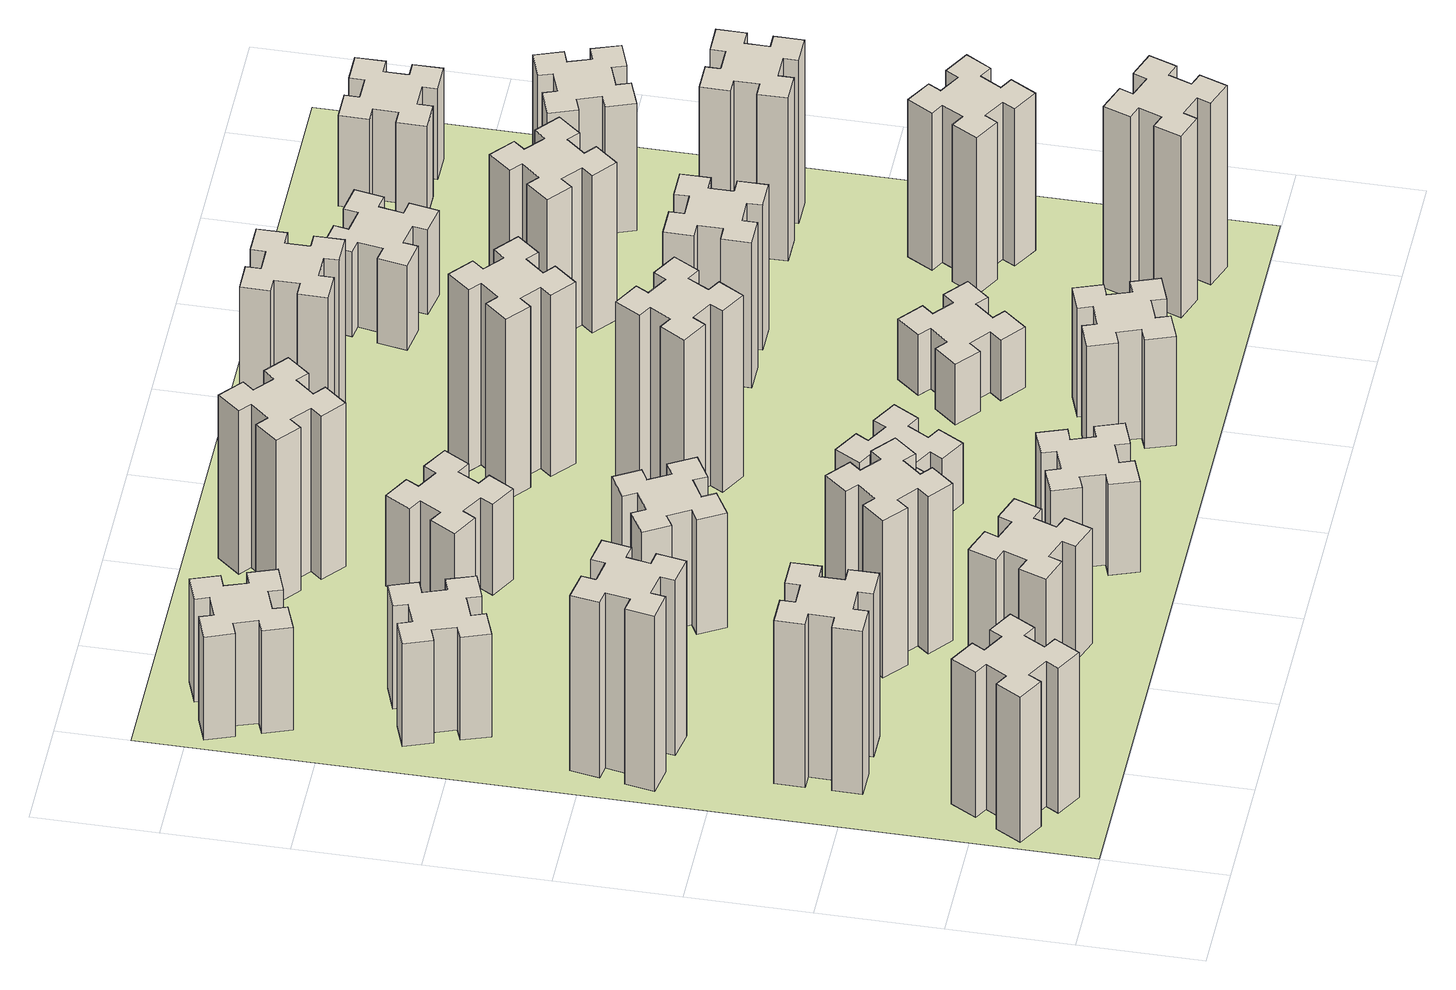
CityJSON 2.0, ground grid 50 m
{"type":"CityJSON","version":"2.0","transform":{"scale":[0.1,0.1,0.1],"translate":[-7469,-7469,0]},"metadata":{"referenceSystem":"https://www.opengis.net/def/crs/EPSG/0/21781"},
"CityObjects":{
"building1":{"type":"Building","attributes":{"class":"1000","function":"1000","usage":"1000","yearOfConstruction":2016,"roofType":"1000","measuredHeight":72,"storeysAboveGround":30,"storeysBelowGround":0},"geometry":[{"type":"Solid","lod":"1","boundaries":[[[[0,1,2,3,4,5,6,7,8,9,10,11,12,13,14,15,16,17,18,19]],[[17,16,20,21]],[[16,15,22,20]],[[15,14,23,22]],[[14,13,24,23]],[[13,12,25,24]],[[12,11,26,25]],[[11,10,27,26]],[[10,9,28,27]],[[9,8,29,28]],[[8,7,30,29]],[[7,6,31,30]],[[6,5,32,31]],[[5,4,33,32]],[[4,3,34,33]],[[3,2,35,34]],[[2,1,36,35]],[[1,0,37,36]],[[0,19,38,37]],[[19,18,39,38]],[[18,17,21,39]],[[24,25,26,27,28,29,30,31,32,33,34,35,36,37,38,39,21,20,22,23]]]]}]},
"building2":{"type":"Building","attributes":{"class":"1000","function":"1000","usage":"1000","yearOfConstruction":2016,"roofType":"1000","measuredHeight":81,"storeysAboveGround":30,"storeysBelowGround":0},"geometry":[{"type":"Solid","lod":"1","boundaries":[[[[40,41,42,43,44,45,46,47,48,49,50,51,52,53,54,55,56,57,58,59]],[[57,56,60,61]],[[56,55,62,60]],[[55,54,63,62]],[[54,53,64,63]],[[53,52,65,64]],[[52,51,66,65]],[[51,50,67,66]],[[50,49,68,67]],[[49,48,69,68]],[[48,47,70,69]],[[47,46,71,70]],[[46,45,72,71]],[[45,44,73,72]],[[44,43,74,73]],[[43,42,75,74]],[[42,41,76,75]],[[41,40,77,76]],[[40,59,78,77]],[[59,58,79,78]],[[58,57,61,79]],[[64,65,66,67,68,69,70,71,72,73,74,75,76,77,78,79,61,60,62,63]]]]}]},
"building3":{"type":"Building","attributes":{"class":"1000","function":"1000","usage":"1000","yearOfConstruction":2016,"roofType":"1000","measuredHeight":87,"storeysAboveGround":30,"storeysBelowGround":0},"geometry":[{"type":"Solid","lod":"1","boundaries":[[[[80,81,82,83,84,85,86,87,88,89,90,91,92,93,94,95,96,97,98,99]],[[97,96,100,101]],[[96,95,102,100]],[[95,94,103,102]],[[94,93,104,103]],[[93,92,105,104]],[[92,91,106,105]],[[91,90,107,106]],[[90,89,108,107]],[[89,88,109,108]],[[88,87,110,109]],[[87,86,111,110]],[[86,85,112,111]],[[85,84,113,112]],[[84,83,114,113]],[[83,82,115,114]],[[82,81,116,115]],[[81,80,117,116]],[[80,99,118,117]],[[99,98,119,118]],[[98,97,101,119]],[[104,105,106,107,108,109,110,111,112,113,114,115,116,117,118,119,101,100,102,103]]]]}]},
"building4":{"type":"Building","attributes":{"class":"1000","function":"1000","usage":"1000","yearOfConstruction":2016,"roofType":"1000","measuredHeight":51,"storeysAboveGround":30,"storeysBelowGround":0},"geometry":[{"type":"Solid","lod":"1","boundaries":[[[[120,121,122,123,124,125,126,127,128,129,130,131,132,133,134,135,136,137,138,139]],[[137,136,140,141]],[[136,135,142,140]],[[135,134,143,142]],[[134,133,144,143]],[[133,132,145,144]],[[132,131,146,145]],[[131,130,147,146]],[[130,129,148,147]],[[129,128,149,148]],[[128,127,150,149]],[[127,126,151,150]],[[126,125,152,151]],[[125,124,153,152]],[[124,123,154,153]],[[123,122,155,154]],[[122,121,156,155]],[[121,120,157,156]],[[120,139,158,157]],[[139,138,159,158]],[[138,137,141,159]],[[144,145,146,147,148,149,150,151,152,153,154,155,156,157,158,159,141,140,142,143]]]]}]},
"building5":{"type":"Building","attributes":{"class":"1000","function":"1000","usage":"1000","yearOfConstruction":2016,"roofType":"1000","measuredHeight":57,"storeysAboveGround":30,"storeysBelowGround":0},"geometry":[{"type":"Solid","lod":"1","boundaries":[[[[160,161,162,163,164,165,166,167,168,169,170,171,172,173,174,175,176,177,178,179]],[[177,176,180,181]],[[176,175,182,180]],[[175,174,183,182]],[[174,173,184,183]],[[173,172,185,184]],[[172,171,186,185]],[[171,170,187,186]],[[170,169,188,187]],[[169,168,189,188]],[[168,167,190,189]],[[167,166,191,190]],[[166,165,192,191]],[[165,164,193,192]],[[164,163,194,193]],[[163,162,195,194]],[[162,161,196,195]],[[161,160,197,196]],[[160,179,198,197]],[[179,178,199,198]],[[178,177,181,199]],[[184,185,186,187,188,189,190,191,192,193,194,195,196,197,198,199,181,180,182,183]]]]}]},
"building6":{"type":"Building","attributes":{"class":"1000","function":"1000","usage":"1000","yearOfConstruction":2016,"roofType":"1000","measuredHeight":51,"storeysAboveGround":30,"storeysBelowGround":0},"geometry":[{"type":"Solid","lod":"1","boundaries":[[[[200,201,202,203,204,205,206,207,208,209,210,211,212,213,214,215,216,217,218,219]],[[217,216,220,221]],[[216,215,222,220]],[[215,214,223,222]],[[214,213,224,223]],[[213,212,225,224]],[[212,211,226,225]],[[211,210,227,226]],[[210,209,228,227]],[[209,208,229,228]],[[208,207,230,229]],[[207,206,231,230]],[[206,205,232,231]],[[205,204,233,232]],[[204,203,234,233]],[[203,202,235,234]],[[202,201,236,235]],[[201,200,237,236]],[[200,219,238,237]],[[219,218,239,238]],[[218,217,221,239]],[[224,225,226,227,228,229,230,231,232,233,234,235,236,237,238,239,221,220,222,223]]]]}]},
"building7":{"type":"Building","attributes":{"class":"1000","function":"1000","usage":"1000","yearOfConstruction":2016,"roofType":"1000","measuredHeight":78,"storeysAboveGround":30,"storeysBelowGround":0},"geometry":[{"type":"Solid","lod":"1","boundaries":[[[[240,241,242,243,244,245,246,247,248,249,250,251,252,253,254,255,256,257,258,259]],[[257,256,260,261]],[[256,255,262,260]],[[255,254,263,262]],[[254,253,264,263]],[[253,252,265,264]],[[252,251,266,265]],[[251,250,267,266]],[[250,249,268,267]],[[249,248,269,268]],[[248,247,270,269]],[[247,246,271,270]],[[246,245,272,271]],[[245,244,273,272]],[[244,243,274,273]],[[243,242,275,274]],[[242,241,276,275]],[[241,240,277,276]],[[240,259,278,277]],[[259,258,279,278]],[[258,257,261,279]],[[264,265,266,267,268,269,270,271,272,273,274,275,276,277,278,279,261,260,262,263]]]]}]},
"building8":{"type":"Building","attributes":{"class":"1000","function":"1000","usage":"1000","yearOfConstruction":2016,"roofType":"1000","measuredHeight":57,"storeysAboveGround":30,"storeysBelowGround":0},"geometry":[{"type":"Solid","lod":"1","boundaries":[[[[280,281,282,283,284,285,286,287,288,289,290,291,292,293,294,295,296,297,298,299]],[[297,296,300,301]],[[296,295,302,300]],[[295,294,303,302]],[[294,293,304,303]],[[293,292,305,304]],[[292,291,306,305]],[[291,290,307,306]],[[290,289,308,307]],[[289,288,309,308]],[[288,287,310,309]],[[287,286,311,310]],[[286,285,312,311]],[[285,284,313,312]],[[284,283,314,313]],[[283,282,315,314]],[[282,281,316,315]],[[281,280,317,316]],[[280,299,318,317]],[[299,298,319,318]],[[298,297,301,319]],[[304,305,306,307,308,309,310,311,312,313,314,315,316,317,318,319,301,300,302,303]]]]}]},
"building9":{"type":"Building","attributes":{"class":"1000","function":"1000","usage":"1000","yearOfConstruction":2016,"roofType":"1000","measuredHeight":45,"storeysAboveGround":30,"storeysBelowGround":0},"geometry":[{"type":"Solid","lod":"1","boundaries":[[[[320,321,322,323,324,325,326,327,328,329,330,331,332,333,334,335,336,337,338,339]],[[337,336,340,341]],[[336,335,342,340]],[[335,334,343,342]],[[334,333,344,343]],[[333,332,345,344]],[[332,331,346,345]],[[331,330,347,346]],[[330,329,348,347]],[[329,328,349,348]],[[328,327,350,349]],[[327,326,351,350]],[[326,325,352,351]],[[325,324,353,352]],[[324,323,354,353]],[[323,322,355,354]],[[322,321,356,355]],[[321,320,357,356]],[[320,339,358,357]],[[339,338,359,358]],[[338,337,341,359]],[[344,345,346,347,348,349,350,351,352,353,354,355,356,357,358,359,341,340,342,343]]]]}]},
"building10":{"type":"Building","attributes":{"class":"1000","function":"1000","usage":"1000","yearOfConstruction":2016,"roofType":"1000","measuredHeight":45,"storeysAboveGround":30,"storeysBelowGround":0},"geometry":[{"type":"Solid","lod":"1","boundaries":[[[[360,361,362,363,364,365,366,367,368,369,370,371,372,373,374,375,376,377,378,379]],[[377,376,380,381]],[[376,375,382,380]],[[375,374,383,382]],[[374,373,384,383]],[[373,372,385,384]],[[372,371,386,385]],[[371,370,387,386]],[[370,369,388,387]],[[369,368,389,388]],[[368,367,390,389]],[[367,366,391,390]],[[366,365,392,391]],[[365,364,393,392]],[[364,363,394,393]],[[363,362,395,394]],[[362,361,396,395]],[[361,360,397,396]],[[360,379,398,397]],[[379,378,399,398]],[[378,377,381,399]],[[384,385,386,387,388,389,390,391,392,393,394,395,396,397,398,399,381,380,382,383]]]]}]},
"building11":{"type":"Building","attributes":{"class":"1000","function":"1000","usage":"1000","yearOfConstruction":2016,"roofType":"1000","measuredHeight":81,"storeysAboveGround":30,"storeysBelowGround":0},"geometry":[{"type":"Solid","lod":"1","boundaries":[[[[400,401,402,403,404,405,406,407,408,409,410,411,412,413,414,415,416,417,418,419]],[[417,416,420,421]],[[416,415,422,420]],[[415,414,423,422]],[[414,413,424,423]],[[413,412,425,424]],[[412,411,426,425]],[[411,410,427,426]],[[410,409,428,427]],[[409,408,429,428]],[[408,407,430,429]],[[407,406,431,430]],[[406,405,432,431]],[[405,404,433,432]],[[404,403,434,433]],[[403,402,435,434]],[[402,401,436,435]],[[401,400,437,436]],[[400,419,438,437]],[[419,418,439,438]],[[418,417,421,439]],[[424,425,426,427,428,429,430,431,432,433,434,435,436,437,438,439,421,420,422,423]]]]}]},
"building12":{"type":"Building","attributes":{"class":"1000","function":"1000","usage":"1000","yearOfConstruction":2016,"roofType":"1000","measuredHeight":30,"storeysAboveGround":30,"storeysBelowGround":0},"geometry":[{"type":"Solid","lod":"1","boundaries":[[[[440,441,442,443,444,445,446,447,448,449,450,451,452,453,454,455,456,457,458,459]],[[457,456,460,461]],[[456,455,462,460]],[[455,454,463,462]],[[454,453,464,463]],[[453,452,465,464]],[[452,451,466,465]],[[451,450,467,466]],[[450,449,468,467]],[[449,448,469,468]],[[448,447,470,469]],[[447,446,471,470]],[[446,445,472,471]],[[445,444,473,472]],[[444,443,474,473]],[[443,442,475,474]],[[442,441,476,475]],[[441,440,477,476]],[[440,459,478,477]],[[459,458,479,478]],[[458,457,461,479]],[[464,465,466,467,468,469,470,471,472,473,474,475,476,477,478,479,461,460,462,463]]]]}]},
"building13":{"type":"Building","attributes":{"class":"1000","function":"1000","usage":"1000","yearOfConstruction":2016,"roofType":"1000","measuredHeight":90,"storeysAboveGround":30,"storeysBelowGround":0},"geometry":[{"type":"Solid","lod":"1","boundaries":[[[[480,481,482,483,484,485,486,487,488,489,490,491,492,493,494,495,496,497,498,499]],[[497,496,500,501]],[[496,495,502,500]],[[495,494,503,502]],[[494,493,504,503]],[[493,492,505,504]],[[492,491,506,505]],[[491,490,507,506]],[[490,489,508,507]],[[489,488,509,508]],[[488,487,510,509]],[[487,486,511,510]],[[486,485,512,511]],[[485,484,513,512]],[[484,483,514,513]],[[483,482,515,514]],[[482,481,516,515]],[[481,480,517,516]],[[480,499,518,517]],[[499,498,519,518]],[[498,497,501,519]],[[504,505,506,507,508,509,510,511,512,513,514,515,516,517,518,519,501,500,502,503]]]]}]},
"building14":{"type":"Building","attributes":{"class":"1000","function":"1000","usage":"1000","yearOfConstruction":2016,"roofType":"1000","measuredHeight":54,"storeysAboveGround":30,"storeysBelowGround":0},"geometry":[{"type":"Solid","lod":"1","boundaries":[[[[520,521,522,523,524,525,526,527,528,529,530,531,532,533,534,535,536,537,538,539]],[[537,536,540,541]],[[536,535,542,540]],[[535,534,543,542]],[[534,533,544,543]],[[533,532,545,544]],[[532,531,546,545]],[[531,530,547,546]],[[530,529,548,547]],[[529,528,549,548]],[[528,527,550,549]],[[527,526,551,550]],[[526,525,552,551]],[[525,524,553,552]],[[524,523,554,553]],[[523,522,555,554]],[[522,521,556,555]],[[521,520,557,556]],[[520,539,558,557]],[[539,538,559,558]],[[538,537,541,559]],[[544,545,546,547,548,549,550,551,552,553,554,555,556,557,558,559,541,540,542,543]]]]}]},
"building15":{"type":"Building","attributes":{"class":"1000","function":"1000","usage":"1000","yearOfConstruction":2016,"roofType":"1000","measuredHeight":90,"storeysAboveGround":30,"storeysBelowGround":0},"geometry":[{"type":"Solid","lod":"1","boundaries":[[[[560,561,562,563,564,565,566,567,568,569,570,571,572,573,574,575,576,577,578,579]],[[577,576,580,581]],[[576,575,582,580]],[[575,574,583,582]],[[574,573,584,583]],[[573,572,585,584]],[[572,571,586,585]],[[571,570,587,586]],[[570,569,588,587]],[[569,568,589,588]],[[568,567,590,589]],[[567,566,591,590]],[[566,565,592,591]],[[565,564,593,592]],[[564,563,594,593]],[[563,562,595,594]],[[562,561,596,595]],[[561,560,597,596]],[[560,579,598,597]],[[579,578,599,598]],[[578,577,581,599]],[[584,585,586,587,588,589,590,591,592,593,594,595,596,597,598,599,581,580,582,583]]]]}]},
"building16":{"type":"Building","attributes":{"class":"1000","function":"1000","usage":"1000","yearOfConstruction":2016,"roofType":"1000","measuredHeight":84,"storeysAboveGround":30,"storeysBelowGround":0},"geometry":[{"type":"Solid","lod":"1","boundaries":[[[[600,601,602,603,604,605,606,607,608,609,610,611,612,613,614,615,616,617,618,619]],[[617,616,620,621]],[[616,615,622,620]],[[615,614,623,622]],[[614,613,624,623]],[[613,612,625,624]],[[612,611,626,625]],[[611,610,627,626]],[[610,609,628,627]],[[609,608,629,628]],[[608,607,630,629]],[[607,606,631,630]],[[606,605,632,631]],[[605,604,633,632]],[[604,603,634,633]],[[603,602,635,634]],[[602,601,636,635]],[[601,600,637,636]],[[600,619,638,637]],[[619,618,639,638]],[[618,617,621,639]],[[624,625,626,627,628,629,630,631,632,633,634,635,636,637,638,639,621,620,622,623]]]]}]},
"building17":{"type":"Building","attributes":{"class":"1000","function":"1000","usage":"1000","yearOfConstruction":2016,"roofType":"1000","measuredHeight":30,"storeysAboveGround":30,"storeysBelowGround":0},"geometry":[{"type":"Solid","lod":"1","boundaries":[[[[640,641,642,643,644,645,646,647,648,649,650,651,652,653,654,655,656,657,658,659]],[[657,656,660,661]],[[656,655,662,660]],[[655,654,663,662]],[[654,653,664,663]],[[653,652,665,664]],[[652,651,666,665]],[[651,650,667,666]],[[650,649,668,667]],[[649,648,669,668]],[[648,647,670,669]],[[647,646,671,670]],[[646,645,672,671]],[[645,644,673,672]],[[644,643,674,673]],[[643,642,675,674]],[[642,641,676,675]],[[641,640,677,676]],[[640,659,678,677]],[[659,658,679,678]],[[658,657,661,679]],[[664,665,666,667,668,669,670,671,672,673,674,675,676,677,678,679,661,660,662,663]]]]}]},
"building18":{"type":"Building","attributes":{"class":"1000","function":"1000","usage":"1000","yearOfConstruction":2016,"roofType":"1000","measuredHeight":72,"storeysAboveGround":30,"storeysBelowGround":0},"geometry":[{"type":"Solid","lod":"1","boundaries":[[[[680,681,682,683,684,685,686,687,688,689,690,691,692,693,694,695,696,697,698,699]],[[697,696,700,701]],[[696,695,702,700]],[[695,694,703,702]],[[694,693,704,703]],[[693,692,705,704]],[[692,691,706,705]],[[691,690,707,706]],[[690,689,708,707]],[[689,688,709,708]],[[688,687,710,709]],[[687,686,711,710]],[[686,685,712,711]],[[685,684,713,712]],[[684,683,714,713]],[[683,682,715,714]],[[682,681,716,715]],[[681,680,717,716]],[[680,699,718,717]],[[699,698,719,718]],[[698,697,701,719]],[[704,705,706,707,708,709,710,711,712,713,714,715,716,717,718,719,701,700,702,703]]]]}]},
"building19":{"type":"Building","attributes":{"class":"1000","function":"1000","usage":"1000","yearOfConstruction":2016,"roofType":"1000","measuredHeight":90,"storeysAboveGround":30,"storeysBelowGround":0},"geometry":[{"type":"Solid","lod":"1","boundaries":[[[[720,721,722,723,724,725,726,727,728,729,730,731,732,733,734,735,736,737,738,739]],[[737,736,740,741]],[[736,735,742,740]],[[735,734,743,742]],[[734,733,744,743]],[[733,732,745,744]],[[732,731,746,745]],[[731,730,747,746]],[[730,729,748,747]],[[729,728,749,748]],[[728,727,750,749]],[[727,726,751,750]],[[726,725,752,751]],[[725,724,753,752]],[[724,723,754,753]],[[723,722,755,754]],[[722,721,756,755]],[[721,720,757,756]],[[720,739,758,757]],[[739,738,759,758]],[[738,737,741,759]],[[744,745,746,747,748,749,750,751,752,753,754,755,756,757,758,759,741,740,742,743]]]]}]},
"building20":{"type":"Building","attributes":{"class":"1000","function":"1000","usage":"1000","yearOfConstruction":2016,"roofType":"1000","measuredHeight":78,"storeysAboveGround":30,"storeysBelowGround":0},"geometry":[{"type":"Solid","lod":"1","boundaries":[[[[760,761,762,763,764,765,766,767,768,769,770,771,772,773,774,775,776,777,778,779]],[[777,776,780,781]],[[776,775,782,780]],[[775,774,783,782]],[[774,773,784,783]],[[773,772,785,784]],[[772,771,786,785]],[[771,770,787,786]],[[770,769,788,787]],[[769,768,789,788]],[[768,767,790,789]],[[767,766,791,790]],[[766,765,792,791]],[[765,764,793,792]],[[764,763,794,793]],[[763,762,795,794]],[[762,761,796,795]],[[761,760,797,796]],[[760,779,798,797]],[[779,778,799,798]],[[778,777,781,799]],[[784,785,786,787,788,789,790,791,792,793,794,795,796,797,798,799,781,780,782,783]]]]}]},
"building21":{"type":"Building","attributes":{"class":"1000","function":"1000","usage":"1000","yearOfConstruction":2016,"roofType":"1000","measuredHeight":42,"storeysAboveGround":30,"storeysBelowGround":0},"geometry":[{"type":"Solid","lod":"1","boundaries":[[[[800,801,802,803,804,805,806,807,808,809,810,811,812,813,814,815,816,817,818,819]],[[817,816,820,821]],[[816,815,822,820]],[[815,814,823,822]],[[814,813,824,823]],[[813,812,825,824]],[[812,811,826,825]],[[811,810,827,826]],[[810,809,828,827]],[[809,808,829,828]],[[808,807,830,829]],[[807,806,831,830]],[[806,805,832,831]],[[805,804,833,832]],[[804,803,834,833]],[[803,802,835,834]],[[802,801,836,835]],[[801,800,837,836]],[[800,819,838,837]],[[819,818,839,838]],[[818,817,821,839]],[[824,825,826,827,828,829,830,831,832,833,834,835,836,837,838,839,821,820,822,823]]]]}]},
"building22":{"type":"Building","attributes":{"class":"1000","function":"1000","usage":"1000","yearOfConstruction":2016,"roofType":"1000","measuredHeight":78,"storeysAboveGround":30,"storeysBelowGround":0},"geometry":[{"type":"Solid","lod":"1","boundaries":[[[[840,841,842,843,844,845,846,847,848,849,850,851,852,853,854,855,856,857,858,859]],[[857,856,860,861]],[[856,855,862,860]],[[855,854,863,862]],[[854,853,864,863]],[[853,852,865,864]],[[852,851,866,865]],[[851,850,867,866]],[[850,849,868,867]],[[849,848,869,868]],[[848,847,870,869]],[[847,846,871,870]],[[846,845,872,871]],[[845,844,873,872]],[[844,843,874,873]],[[843,842,875,874]],[[842,841,876,875]],[[841,840,877,876]],[[840,859,878,877]],[[859,858,879,878]],[[858,857,861,879]],[[864,865,866,867,868,869,870,871,872,873,874,875,876,877,878,879,861,860,862,863]]]]}]},
"building23":{"type":"Building","attributes":{"class":"1000","function":"1000","usage":"1000","yearOfConstruction":2016,"roofType":"1000","measuredHeight":81,"storeysAboveGround":30,"storeysBelowGround":0},"geometry":[{"type":"Solid","lod":"1","boundaries":[[[[880,881,882,883,884,885,886,887,888,889,890,891,892,893,894,895,896,897,898,899]],[[897,896,900,901]],[[896,895,902,900]],[[895,894,903,902]],[[894,893,904,903]],[[893,892,905,904]],[[892,891,906,905]],[[891,890,907,906]],[[890,889,908,907]],[[889,888,909,908]],[[888,887,910,909]],[[887,886,911,910]],[[886,885,912,911]],[[885,884,913,912]],[[884,883,914,913]],[[883,882,915,914]],[[882,881,916,915]],[[881,880,917,916]],[[880,899,918,917]],[[899,898,919,918]],[[898,897,901,919]],[[904,905,906,907,908,909,910,911,912,913,914,915,916,917,918,919,901,900,902,903]]]]}]},
"building24":{"type":"Building","attributes":{"class":"1000","function":"1000","usage":"1000","yearOfConstruction":2016,"roofType":"1000","measuredHeight":63,"storeysAboveGround":30,"storeysBelowGround":0},"geometry":[{"type":"Solid","lod":"1","boundaries":[[[[920,921,922,923,924,925,926,927,928,929,930,931,932,933,934,935,936,937,938,939]],[[937,936,940,941]],[[936,935,942,940]],[[935,934,943,942]],[[934,933,944,943]],[[933,932,945,944]],[[932,931,946,945]],[[931,930,947,946]],[[930,929,948,947]],[[929,928,949,948]],[[928,927,950,949]],[[927,926,951,950]],[[926,925,952,951]],[[925,924,953,952]],[[924,923,954,953]],[[923,922,955,954]],[[922,921,956,955]],[[921,920,957,956]],[[920,939,958,957]],[[939,938,959,958]],[[938,937,941,959]],[[944,945,946,947,948,949,950,951,952,953,954,955,956,957,958,959,941,940,942,943]]]]}]},
"building25":{"type":"Building","attributes":{"class":"1000","function":"1000","usage":"1000","yearOfConstruction":2016,"roofType":"1000","measuredHeight":45,"storeysAboveGround":30,"storeysBelowGround":0},"geometry":[{"type":"Solid","lod":"1","boundaries":[[[[960,961,962,963,964,965,966,967,968,969,970,971,972,973,974,975,976,977,978,979]],[[977,976,980,981]],[[976,975,982,980]],[[975,974,983,982]],[[974,973,984,983]],[[973,972,985,984]],[[972,971,986,985]],[[971,970,987,986]],[[970,969,988,987]],[[969,968,989,988]],[[968,967,990,989]],[[967,966,991,990]],[[966,965,992,991]],[[965,964,993,992]],[[964,963,994,993]],[[963,962,995,994]],[[962,961,996,995]],[[961,960,997,996]],[[960,979,998,997]],[[979,978,999,998]],[[978,977,981,999]],[[984,985,986,987,988,989,990,991,992,993,994,995,996,997,998,999,981,980,982,983]]]]}]},
"landuse1":{"type":"LandUse","attributes":{"name":"plot1","function":"1010"},"geometry":[{"type":"MultiSurface","lod":"1","boundaries":[[[1000,1001,1002,1003]]]}]}
},
"vertices":[
[177,305,0],[264,255,0],[234,203,0],[338,143,0],[398,247,0],[346,277,0],[396,364,0],[448,334,0],[508,438,0],[404,498,0],[374,446,0],[287,496,0],[317,548,0],[213,608,0],[153,504,0],[205,474,0],[155,387,0],[103,417,0],[43,313,0],[147,253,0],[155,387,720],[103,417,720],[205,474,720],[153,504,720],[213,608,720],[317,548,720],[287,496,720],[374,446,720],[404,498,720],[508,438,720],[448,334,720],[396,364,720],[346,277,720],[398,247,720],[338,143,720],[234,203,720],[264,255,720],[177,305,720],[147,253,720],[43,313,720],
[325,1005,0],[425,1005,0],[425,945,0],[545,945,0],[545,1065,0],[485,1065,0],[485,1165,0],[545,1165,0],[545,1285,0],[425,1285,0],[425,1225,0],[325,1225,0],[325,1285,0],[205,1285,0],[205,1165,0],[265,1165,0],[265,1065,0],[205,1065,0],[205,945,0],[325,945,0],[265,1065,810],[205,1065,810],[265,1165,810],[205,1165,810],[205,1285,810],[325,1285,810],[325,1225,810],[425,1225,810],[425,1285,810],[545,1285,810],[545,1165,810],[485,1165,810],[485,1065,810],[545,1065,810],[545,945,810],[425,945,810],[425,1005,810],[325,1005,810],[325,945,810],[205,945,810],
[176,1924,0],[158,1825,0],[99,1836,0],[78,1717,0],[197,1697,0],[207,1756,0],[305,1738,0],[295,1679,0],[413,1658,0],[434,1777,0],[375,1787,0],[392,1885,0],[451,1875,0],[472,1993,0],[354,2014,0],[344,1955,0],[245,1972,0],[256,2031,0],[137,2052,0],[117,1934,0],[245,1972,870],[256,2031,870],[344,1955,870],[354,2014,870],[472,1993,870],[451,1875,870],[392,1885,870],[375,1787,870],[434,1777,870],[413,1658,870],[295,1679,870],[305,1738,870],[207,1756,870],[197,1697,870],[78,1717,870],[99,1836,870],[158,1825,870],[176,1924,870],[117,1934,870],[137,2052,870],
[385,2716,0],[291,2682,0],[270,2738,0],[157,2697,0],[199,2584,0],[255,2605,0],[289,2511,0],[233,2490,0],[274,2377,0],[387,2419,0],[366,2475,0],[460,2509,0],[480,2453,0],[593,2494,0],[552,2607,0],[496,2586,0],[462,2680,0],[518,2700,0],[477,2813,0],[364,2772,0],[462,2680,510],[518,2700,510],[496,2586,510],[552,2607,510],[593,2494,510],[480,2453,510],[460,2509,510],[366,2475,510],[387,2419,510],[274,2377,510],[233,2490,510],[289,2511,510],[255,2605,510],[199,2584,510],[157,2697,510],[270,2738,510],[291,2682,510],[385,2716,510],[364,2772,510],[477,2813,510],
[1202,391,0],[1236,485,0],[1292,464,0],[1333,577,0],[1220,618,0],[1200,562,0],[1106,596,0],[1127,652,0],[1014,693,0],[973,580,0],[1029,560,0],[995,466,0],[939,487,0],[897,374,0],[1010,333,0],[1031,389,0],[1125,355,0],[1104,299,0],[1217,257,0],[1258,370,0],[1125,355,570],[1104,299,570],[1031,389,570],[1010,333,570],[897,374,570],[939,487,570],[995,466,570],[1029,560,570],[973,580,570],[1014,693,570],[1127,652,570],[1106,596,570],[1200,562,570],[1220,618,570],[1333,577,570],[1292,464,570],[1236,485,570],[1202,391,570],[1258,370,570],[1217,257,570],
[155,3345,0],[189,3251,0],[133,3230,0],[174,3117,0],[287,3159,0],[266,3215,0],[360,3249,0],[380,3193,0],[493,3234,0],[452,3347,0],[396,3326,0],[362,3420,0],[418,3440,0],[377,3553,0],[264,3512,0],[285,3456,0],[191,3422,0],[170,3478,0],[57,3437,0],[99,3324,0],[191,3422,510],[170,3478,510],[285,3456,510],[264,3512,510],[377,3553,510],[418,3440,510],[362,3420,510],[396,3326,510],[452,3347,510],[493,3234,510],[380,3193,510],[360,3249,510],[266,3215,510],[287,3159,510],[174,3117,510],[133,3230,510],[189,3251,510],[155,3345,510],[99,3324,510],[57,3437,510],
[1224,1067,0],[1148,1132,0],[1186,1178,0],[1094,1255,0],[1017,1163,0],[1063,1124,0],[999,1048,0],[953,1086,0],[876,994,0],[968,917,0],[1006,963,0],[1083,899,0],[1044,853,0],[1136,776,0],[1213,868,0],[1167,906,0],[1232,983,0],[1278,944,0],[1355,1036,0],[1263,1113,0],[1232,983,780],[1278,944,780],[1167,906,780],[1213,868,780],[1136,776,780],[1044,853,780],[1083,899,780],[1006,963,780],[968,917,780],[876,994,780],[953,1086,780],[999,1048,780],[1063,1124,780],[1017,1163,780],[1094,1255,780],[1186,1178,780],[1148,1132,780],[1224,1067,780],[1263,1113,780],[1355,1036,780],
[995,1844,0],[1045,1757,0],[993,1727,0],[1053,1623,0],[1157,1683,0],[1127,1735,0],[1214,1785,0],[1244,1733,0],[1348,1793,0],[1288,1897,0],[1236,1867,0],[1186,1954,0],[1238,1984,0],[1178,2088,0],[1074,2028,0],[1104,1976,0],[1017,1926,0],[987,1978,0],[883,1918,0],[943,1814,0],[1017,1926,570],[987,1978,570],[1104,1976,570],[1074,2028,570],[1178,2088,570],[1238,1984,570],[1186,1954,570],[1236,1867,570],[1288,1897,570],[1348,1793,570],[1244,1733,570],[1214,1785,570],[1127,1735,570],[1157,1683,570],[1053,1623,570],[993,1727,570],[1045,1757,570],[995,1844,570],[943,1814,570],[883,1918,570],
[1876,366,0],[1842,460,0],[1898,480,0],[1857,593,0],[1744,552,0],[1765,496,0],[1671,462,0],[1650,518,0],[1537,477,0],[1579,364,0],[1635,385,0],[1669,291,0],[1613,270,0],[1654,157,0],[1767,199,0],[1746,255,0],[1840,289,0],[1860,233,0],[1973,274,0],[1932,387,0],[1840,289,450],[1860,233,450],[1746,255,450],[1767,199,450],[1654,157,450],[1613,270,450],[1669,291,450],[1635,385,450],[1579,364,450],[1537,477,450],[1650,518,450],[1671,462,450],[1765,496,450],[1744,552,450],[1857,593,450],[1898,480,450],[1842,460,450],[1876,366,450],[1932,387,450],[1973,274,450],
[1017,2625,0],[1104,2575,0],[1074,2523,0],[1178,2463,0],[1238,2567,0],[1186,2597,0],[1236,2684,0],[1288,2654,0],[1348,2758,0],[1244,2818,0],[1214,2766,0],[1127,2816,0],[1157,2868,0],[1053,2928,0],[993,2824,0],[1045,2794,0],[995,2707,0],[943,2737,0],[883,2633,0],[987,2573,0],[995,2707,450],[943,2737,450],[1045,2794,450],[993,2824,450],[1053,2928,450],[1157,2868,450],[1127,2816,450],[1214,2766,450],[1244,2818,450],[1348,2758,450],[1288,2654,450],[1236,2684,450],[1186,2597,450],[1238,2567,450],[1178,2463,450],[1074,2523,450],[1104,2575,450],[1017,2625,450],[987,2573,450],[883,2633,450],
[1224,3387,0],[1148,3452,0],[1186,3498,0],[1094,3575,0],[1017,3483,0],[1063,3444,0],[999,3368,0],[953,3406,0],[876,3314,0],[968,3237,0],[1006,3283,0],[1083,3219,0],[1044,3173,0],[1136,3096,0],[1213,3188,0],[1167,3226,0],[1232,3303,0],[1278,3264,0],[1355,3356,0],[1263,3433,0],[1232,3303,810],[1278,3264,810],[1167,3226,810],[1213,3188,810],[1136,3096,810],[1044,3173,810],[1083,3219,810],[1006,3283,810],[968,3237,810],[876,3314,810],[953,3406,810],[999,3368,810],[1063,3444,810],[1017,3483,810],[1094,3575,810],[1186,3498,810],[1148,3452,810],[1224,3387,810],[1263,3433,810],[1355,3356,810],
[1954,1186,0],[1867,1236,0],[1897,1288,0],[1793,1348,0],[1733,1244,0],[1785,1214,0],[1735,1127,0],[1683,1157,0],[1623,1053,0],[1727,993,0],[1757,1045,0],[1844,995,0],[1814,943,0],[1918,883,0],[1978,987,0],[1926,1017,0],[1976,1104,0],[2028,1074,0],[2088,1178,0],[1984,1238,0],[1976,1104,300],[2028,1074,300],[1926,1017,300],[1978,987,300],[1918,883,300],[1814,943,300],[1844,995,300],[1757,1045,300],[1727,993,300],[1623,1053,300],[1683,1157,300],[1735,1127,300],[1785,1214,300],[1733,1244,300],[1793,1348,300],[1897,1288,300],[1867,1236,300],[1954,1186,300],[1984,1238,300],[2088,1178,300],
[1757,1885,0],[1844,1835,0],[1814,1783,0],[1918,1723,0],[1978,1827,0],[1926,1857,0],[1976,1944,0],[2028,1914,0],[2088,2018,0],[1984,2078,0],[1954,2026,0],[1867,2076,0],[1897,2128,0],[1793,2188,0],[1733,2084,0],[1785,2054,0],[1735,1967,0],[1683,1997,0],[1623,1893,0],[1727,1833,0],[1735,1967,900],[1683,1997,900],[1785,2054,900],[1733,2084,900],[1793,2188,900],[1897,2128,900],[1867,2076,900],[1954,2026,900],[1984,2078,900],[2088,2018,900],[2028,1914,900],[1976,1944,900],[1926,1857,900],[1978,1827,900],[1918,1723,900],[1814,1783,900],[1844,1835,900],[1757,1885,900],[1727,1833,900],[1623,1893,900],
[2616,366,0],[2582,460,0],[2638,480,0],[2597,593,0],[2484,552,0],[2505,496,0],[2411,462,0],[2390,518,0],[2277,477,0],[2319,364,0],[2375,385,0],[2409,291,0],[2353,270,0],[2394,157,0],[2507,199,0],[2486,255,0],[2580,289,0],[2600,233,0],[2713,274,0],[2672,387,0],[2580,289,540],[2600,233,540],[2486,255,540],[2507,199,540],[2394,157,540],[2353,270,540],[2409,291,540],[2375,385,540],[2319,364,540],[2277,477,540],[2390,518,540],[2411,462,540],[2505,496,540],[2484,552,540],[2597,593,540],[2638,480,540],[2582,460,540],[2616,366,540],[2672,387,540],[2713,274,540],
[1907,2486,0],[1972,2563,0],[2018,2524,0],[2095,2616,0],[2003,2693,0],[1964,2647,0],[1888,2712,0],[1926,2758,0],[1834,2835,0],[1757,2743,0],[1803,2704,0],[1739,2628,0],[1693,2666,0],[1616,2574,0],[1708,2497,0],[1746,2543,0],[1823,2479,0],[1784,2433,0],[1876,2356,0],[1953,2448,0],[1823,2479,900],[1784,2433,900],[1746,2543,900],[1708,2497,900],[1616,2574,900],[1693,2666,900],[1739,2628,900],[1803,2704,900],[1757,2743,900],[1834,2835,900],[1926,2758,900],[1888,2712,900],[1964,2647,900],[2003,2693,900],[2095,2616,900],[2018,2524,900],[1972,2563,900],[1907,2486,900],[1953,2448,900],[1876,2356,900],
[1965,3385,0],[1965,3485,0],[2025,3485,0],[2025,3605,0],[1905,3605,0],[1905,3545,0],[1805,3545,0],[1805,3605,0],[1685,3605,0],[1685,3485,0],[1745,3485,0],[1745,3385,0],[1685,3385,0],[1685,3265,0],[1805,3265,0],[1805,3325,0],[1905,3325,0],[1905,3265,0],[2025,3265,0],[2025,3385,0],[1905,3325,840],[1905,3265,840],[1805,3325,840],[1805,3265,840],[1685,3265,840],[1685,3385,840],[1745,3385,840],[1745,3485,840],[1685,3485,840],[1685,3605,840],[1805,3605,840],[1805,3545,840],[1905,3545,840],[1905,3605,840],[2025,3605,840],[2025,3485,840],[1965,3485,840],[1965,3385,840],[2025,3385,840],[2025,3265,840],
[2647,906,0],[2712,983,0],[2758,944,0],[2835,1036,0],[2743,1113,0],[2704,1067,0],[2628,1132,0],[2666,1178,0],[2574,1255,0],[2497,1163,0],[2543,1124,0],[2479,1048,0],[2433,1086,0],[2356,994,0],[2448,917,0],[2486,963,0],[2563,899,0],[2524,853,0],[2616,776,0],[2693,868,0],[2563,899,300],[2524,853,300],[2486,963,300],[2448,917,300],[2356,994,300],[2433,1086,300],[2479,1048,300],[2543,1124,300],[2497,1163,300],[2574,1255,300],[2666,1178,300],[2628,1132,300],[2704,1067,300],[2743,1113,300],[2835,1036,300],[2758,944,300],[2712,983,300],[2647,906,300],[2693,868,300],[2616,776,300],
[2705,1905,0],[2705,2005,0],[2765,2005,0],[2765,2125,0],[2645,2125,0],[2645,2065,0],[2545,2065,0],[2545,2125,0],[2425,2125,0],[2425,2005,0],[2485,2005,0],[2485,1905,0],[2425,1905,0],[2425,1785,0],[2545,1785,0],[2545,1845,0],[2645,1845,0],[2645,1785,0],[2765,1785,0],[2765,1905,0],[2645,1845,720],[2645,1785,720],[2545,1845,720],[2545,1785,720],[2425,1785,720],[2425,1905,720],[2485,1905,720],[2485,2005,720],[2425,2005,720],[2425,2125,720],[2545,2125,720],[2545,2065,720],[2645,2065,720],[2645,2125,720],[2765,2125,720],[2765,2005,720],[2705,2005,720],[2705,1905,720],[2765,1905,720],[2765,1785,720],
[3422,291,0],[3456,385,0],[3512,364,0],[3553,477,0],[3440,518,0],[3420,462,0],[3326,496,0],[3347,552,0],[3234,593,0],[3193,480,0],[3249,460,0],[3215,366,0],[3159,387,0],[3117,274,0],[3230,233,0],[3251,289,0],[3345,255,0],[3324,199,0],[3437,157,0],[3478,270,0],[3345,255,900],[3324,199,900],[3251,289,900],[3230,233,900],[3117,274,900],[3159,387,900],[3215,366,900],[3249,460,900],[3193,480,900],[3234,593,900],[3347,552,900],[3326,496,900],[3420,462,900],[3440,518,900],[3553,477,900],[3512,364,900],[3456,385,900],[3422,291,900],[3478,270,900],[3437,157,900],
[2804,2647,0],[2728,2712,0],[2766,2758,0],[2674,2835,0],[2597,2743,0],[2643,2704,0],[2579,2628,0],[2533,2666,0],[2456,2574,0],[2548,2497,0],[2586,2543,0],[2663,2479,0],[2624,2433,0],[2716,2356,0],[2793,2448,0],[2747,2486,0],[2812,2563,0],[2858,2524,0],[2935,2616,0],[2843,2693,0],[2812,2563,780],[2858,2524,780],[2747,2486,780],[2793,2448,780],[2716,2356,780],[2624,2433,780],[2663,2479,780],[2586,2543,780],[2548,2497,780],[2456,2574,780],[2533,2666,780],[2579,2628,780],[2643,2704,780],[2597,2743,780],[2674,2835,780],[2766,2758,780],[2728,2712,780],[2804,2647,780],[2843,2693,780],[2935,2616,780],
[2496,3304,0],[2478,3205,0],[2419,3216,0],[2398,3097,0],[2517,3077,0],[2527,3136,0],[2625,3118,0],[2615,3059,0],[2733,3038,0],[2754,3157,0],[2695,3167,0],[2712,3265,0],[2771,3255,0],[2792,3373,0],[2674,3394,0],[2664,3335,0],[2565,3352,0],[2576,3411,0],[2457,3432,0],[2437,3314,0],[2565,3352,420],[2576,3411,420],[2664,3335,420],[2674,3394,420],[2792,3373,420],[2771,3255,420],[2712,3265,420],[2695,3167,420],[2754,3157,420],[2733,3038,420],[2615,3059,420],[2625,3118,420],[2527,3136,420],[2517,3077,420],[2398,3097,420],[2419,3216,420],[2478,3205,420],[2496,3304,420],[2437,3314,420],[2457,3432,420],
[3237,1045,0],[3324,995,0],[3294,943,0],[3398,883,0],[3458,987,0],[3406,1017,0],[3456,1104,0],[3508,1074,0],[3568,1178,0],[3464,1238,0],[3434,1186,0],[3347,1236,0],[3377,1288,0],[3273,1348,0],[3213,1244,0],[3265,1214,0],[3215,1127,0],[3163,1157,0],[3103,1053,0],[3207,993,0],[3215,1127,780],[3163,1157,780],[3265,1214,780],[3213,1244,780],[3273,1348,780],[3377,1288,780],[3347,1236,780],[3434,1186,780],[3464,1238,780],[3568,1178,780],[3508,1074,780],[3456,1104,780],[3406,1017,780],[3458,987,780],[3398,883,780],[3294,943,780],[3324,995,780],[3237,1045,780],[3207,993,780],[3103,1053,780],
[3225,2005,0],[3225,1905,0],[3165,1905,0],[3165,1785,0],[3285,1785,0],[3285,1845,0],[3385,1845,0],[3385,1785,0],[3505,1785,0],[3505,1905,0],[3445,1905,0],[3445,2005,0],[3505,2005,0],[3505,2125,0],[3385,2125,0],[3385,2065,0],[3285,2065,0],[3285,2125,0],[3165,2125,0],[3165,2005,0],[3285,2065,810],[3285,2125,810],[3385,2065,810],[3385,2125,810],[3505,2125,810],[3505,2005,810],[3445,2005,810],[3445,1905,810],[3505,1905,810],[3505,1785,810],[3385,1785,810],[3385,1845,810],[3285,1845,810],[3285,1785,810],[3165,1785,810],[3165,1905,810],[3225,1905,810],[3225,2005,810],[3165,2005,810],[3165,2125,810],
[3345,2716,0],[3251,2682,0],[3230,2738,0],[3117,2697,0],[3159,2584,0],[3215,2605,0],[3249,2511,0],[3193,2490,0],[3234,2377,0],[3347,2419,0],[3326,2475,0],[3420,2509,0],[3440,2453,0],[3553,2494,0],[3512,2607,0],[3456,2586,0],[3422,2680,0],[3478,2700,0],[3437,2813,0],[3324,2772,0],[3422,2680,630],[3478,2700,630],[3456,2586,630],[3512,2607,630],[3553,2494,630],[3440,2453,630],[3420,2509,630],[3326,2475,630],[3347,2419,630],[3234,2377,630],[3193,2490,630],[3249,2511,630],[3215,2605,630],[3159,2584,630],[3117,2697,630],[3230,2738,630],[3251,2682,630],[3345,2716,630],[3324,2772,630],[3437,2813,630],
[3385,3445,0],[3285,3445,0],[3285,3505,0],[3165,3505,0],[3165,3385,0],[3225,3385,0],[3225,3285,0],[3165,3285,0],[3165,3165,0],[3285,3165,0],[3285,3225,0],[3385,3225,0],[3385,3165,0],[3505,3165,0],[3505,3285,0],[3445,3285,0],[3445,3385,0],[3505,3385,0],[3505,3505,0],[3385,3505,0],[3445,3385,450],[3505,3385,450],[3445,3285,450],[3505,3285,450],[3505,3165,450],[3385,3165,450],[3385,3225,450],[3285,3225,450],[3285,3165,450],[3165,3165,450],[3165,3285,450],[3225,3285,450],[3225,3385,450],[3165,3385,450],[3165,3505,450],[3285,3505,450],[3285,3445,450],[3385,3445,450],[3385,3505,450],[3505,3505,450],
[5,3705,0],[3705,3705,0],[3705,5,0],[5,5,0]
]}
